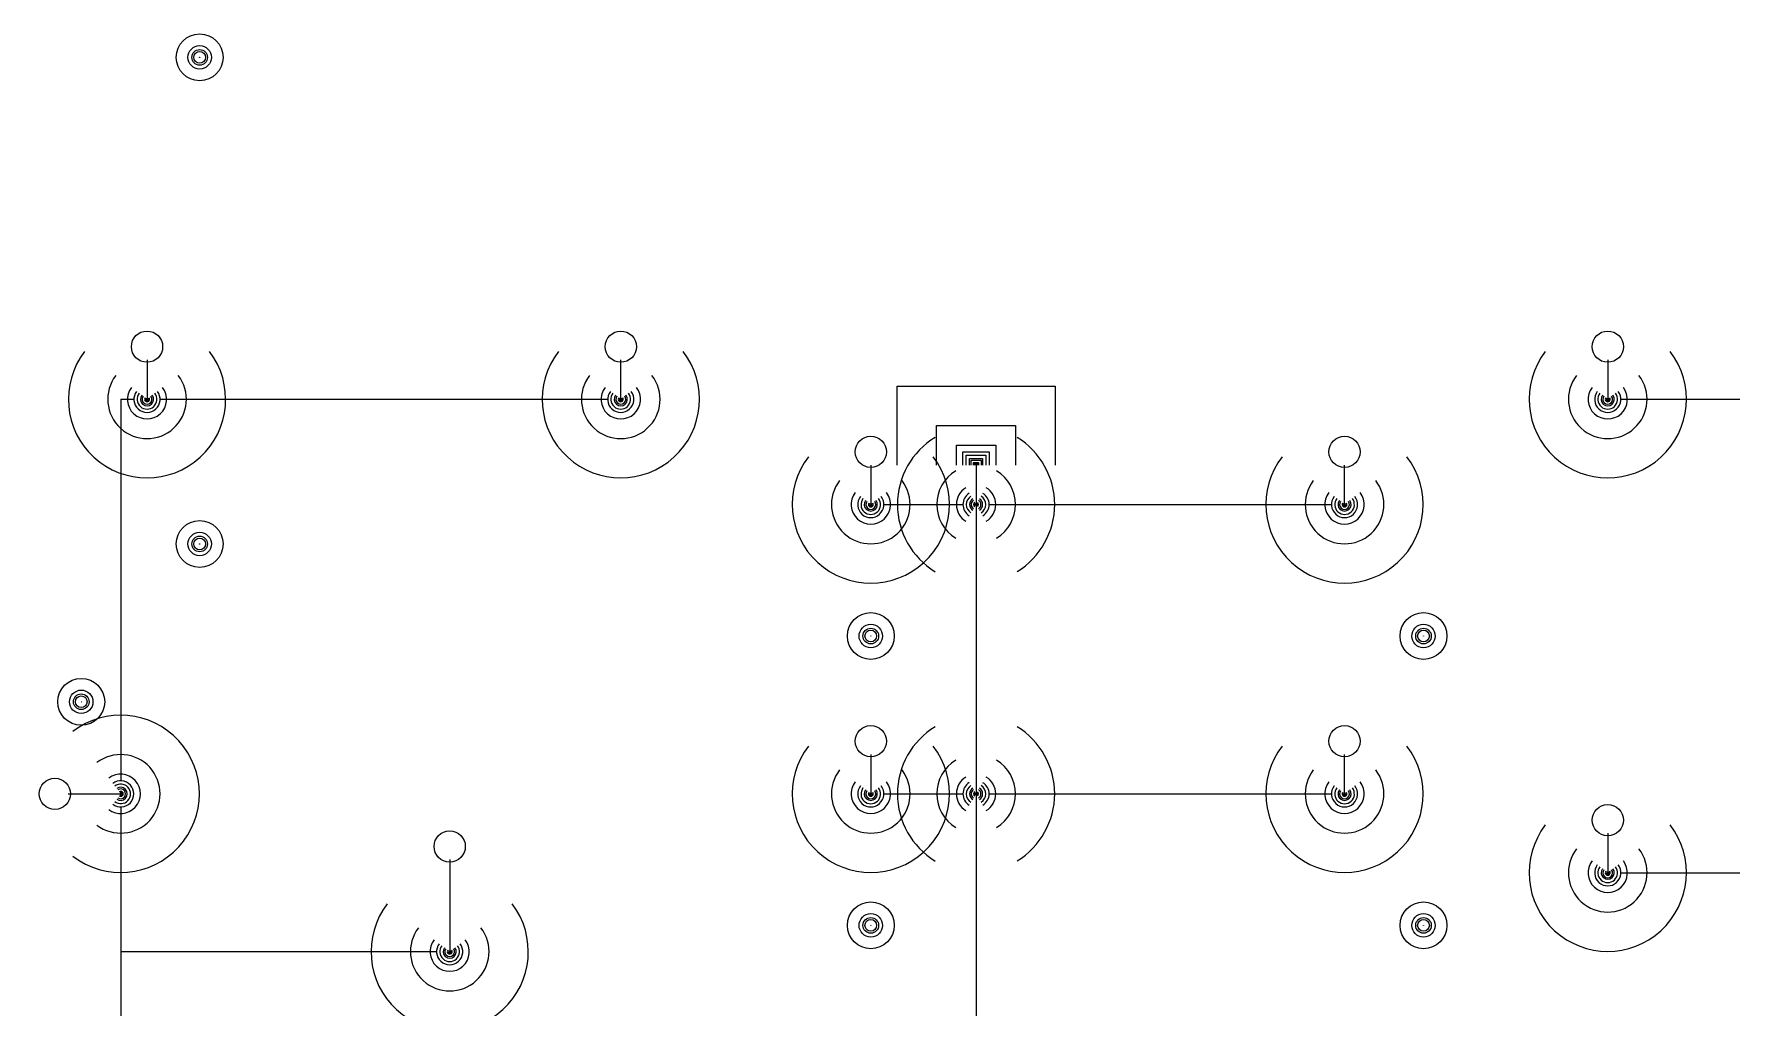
# Model space of a CAD drawing. Extents: x -17670 to 21732, y -105 to 1153.
# Drawn here: x -1658 to -1143, y 375 to 671 of the extents above; entities that cross this region are included whole.
import ezdxf

# ---------------------------------------------------------------- set-up
doc = ezdxf.new("R2010")
doc.units = 0
doc.header["$LTSCALE"] = 48
doc.header["$MEASUREMENT"] = 0
for name, color, linetype in [('F-SPRK-HEAD-N', 2, 'Continuous'), ('F-SPRK-HEAD-N @ 1 (1)', 2, 'Continuous'), ('F-SPRK-HEAD-N @ 1 (2)', 2, 'Continuous'), ('F-SPRK-HEAD-N @ 128', 2, 'Continuous'), ('F-SPRK-HEAD-N @ 192', 2, 'Continuous'), ('F-SPRK-HEAD-N @ 48', 2, 'Continuous'), ('F-SPRK-HEAD-N @ 64', 2, 'Continuous'), ('F-SPRK-HEAD-N @ 96', 2, 'Continuous'), ('F-SPRN-N', 1, 'Continuous'), ('F-SPRN-N @ 1 (1)', 1, 'Continuous'), ('F-SPRN-N @ 1 (2)', 1, 'Continuous'), ('F-SPRN-N @ 12', 1, 'Continuous'), ('F-SPRN-N @ 128', 1, 'Continuous'), ('F-SPRN-N @ 16', 1, 'Continuous'), ('F-SPRN-N @ 192', 1, 'Continuous'), ('F-SPRN-N @ 2', 1, 'Continuous'), ('F-SPRN-N @ 24', 1, 'Continuous'), ('F-SPRN-N @ 384', 1, 'Continuous'), ('F-SPRN-N @ 4', 1, 'Continuous'), ('F-SPRN-N @ 48', 1, 'Continuous'), ('F-SPRN-N @ 64', 1, 'Continuous'), ('F-SPRN-N @ 768', 1, 'Continuous'), ('F-SPRN-N @ 8', 1, 'Continuous'), ('F-SPRN-N @ 96', 1, 'Continuous')]:
    doc.layers.add(name, color=color, linetype=linetype)

# ---------------------------------------------------------------- blocks, each defined once
blk = doc.blocks.new('*U27')
blk.add_circle((0, 0), 0.0371)
blk = doc.blocks.new('*U1339')
at = {"layer": 'F-SPRK-HEAD-N @ 1 (1)'}
blk.add_blockref('*U27', (-1644, 467.74), dxfattribs=at)
at = {"layer": 'F-SPRK-HEAD-N @ 1 (2)'}
blk.add_blockref('*U27', (-1644, 467.74), dxfattribs=at)
at = {"layer": 'F-SPRK-HEAD-N @ 128', "xscale": 128, "yscale": 128, "zscale": 128}
blk.add_blockref('*U27', (-1652, 439.74), dxfattribs=at)
at = {"layer": 'F-SPRK-HEAD-N @ 192', "xscale": 192, "yscale": 192, "zscale": 192}
blk.add_blockref('*U27', (-1644, 467.74), dxfattribs=at)
at = {"layer": 'F-SPRK-HEAD-N @ 48', "xscale": 48, "yscale": 48, "zscale": 48}
blk.add_blockref('*U27', (-1644, 467.74), dxfattribs=at)
at = {"layer": 'F-SPRK-HEAD-N @ 64', "xscale": 64, "yscale": 64, "zscale": 64}
blk.add_blockref('*U27', (-1644, 467.74), dxfattribs=at)
at = {"layer": 'F-SPRK-HEAD-N @ 96', "xscale": 96, "yscale": 96, "zscale": 96}
blk.add_blockref('*U27', (-1644, 467.74), dxfattribs=at)
blk = doc.blocks.new('*U1340')
at = {"layer": 'F-SPRK-HEAD-N @ 1 (1)'}
blk.add_blockref('*U27', (-1608, 515.74), dxfattribs=at)
at = {"layer": 'F-SPRK-HEAD-N @ 1 (2)'}
blk.add_blockref('*U27', (-1608, 515.74), dxfattribs=at)
at = {"layer": 'F-SPRK-HEAD-N @ 128', "xscale": 128, "yscale": 128, "zscale": 128}
blk.add_blockref('*U27', (-1532, 423.74), dxfattribs=at)
at = {"layer": 'F-SPRK-HEAD-N @ 192', "xscale": 192, "yscale": 192, "zscale": 192}
blk.add_blockref('*U27', (-1608, 515.74), dxfattribs=at)
at = {"layer": 'F-SPRK-HEAD-N @ 48', "xscale": 48, "yscale": 48, "zscale": 48}
blk.add_blockref('*U27', (-1608, 515.74), dxfattribs=at)
at = {"layer": 'F-SPRK-HEAD-N @ 64', "xscale": 64, "yscale": 64, "zscale": 64}
blk.add_blockref('*U27', (-1608, 515.74), dxfattribs=at)
at = {"layer": 'F-SPRK-HEAD-N @ 96', "xscale": 96, "yscale": 96, "zscale": 96}
blk.add_blockref('*U27', (-1608, 515.74), dxfattribs=at)
blk = doc.blocks.new('*U1341')
at = {"layer": 'F-SPRK-HEAD-N @ 1 (1)'}
blk.add_blockref('*U27', (-1608, 663.74), dxfattribs=at)
at = {"layer": 'F-SPRK-HEAD-N @ 1 (2)'}
blk.add_blockref('*U27', (-1608, 663.74), dxfattribs=at)
at = {"layer": 'F-SPRK-HEAD-N @ 128', "xscale": 128, "yscale": 128, "zscale": 128}
blk.add_blockref('*U27', (-1480, 575.74), dxfattribs=at)
at = {"layer": 'F-SPRK-HEAD-N @ 192', "xscale": 192, "yscale": 192, "zscale": 192}
blk.add_blockref('*U27', (-1608, 663.74), dxfattribs=at)
at = {"layer": 'F-SPRK-HEAD-N @ 48', "xscale": 48, "yscale": 48, "zscale": 48}
blk.add_blockref('*U27', (-1608, 663.74), dxfattribs=at)
at = {"layer": 'F-SPRK-HEAD-N @ 64', "xscale": 64, "yscale": 64, "zscale": 64}
blk.add_blockref('*U27', (-1608, 663.74), dxfattribs=at)
at = {"layer": 'F-SPRK-HEAD-N @ 96', "xscale": 96, "yscale": 96, "zscale": 96}
blk.add_blockref('*U27', (-1608, 663.74), dxfattribs=at)
blk = doc.blocks.new('*U1342')
at = {"layer": 'F-SPRK-HEAD-N @ 1 (1)'}
blk.add_blockref('*U27', (-1700, 663.74), dxfattribs=at)
at = {"layer": 'F-SPRK-HEAD-N @ 1 (2)'}
blk.add_blockref('*U27', (-1700, 663.74), dxfattribs=at)
at = {"layer": 'F-SPRK-HEAD-N @ 128', "xscale": 128, "yscale": 128, "zscale": 128}
blk.add_blockref('*U27', (-1624, 575.74), dxfattribs=at)
at = {"layer": 'F-SPRK-HEAD-N @ 192', "xscale": 192, "yscale": 192, "zscale": 192}
blk.add_blockref('*U27', (-1700, 663.74), dxfattribs=at)
at = {"layer": 'F-SPRK-HEAD-N @ 48', "xscale": 48, "yscale": 48, "zscale": 48}
blk.add_blockref('*U27', (-1700, 663.74), dxfattribs=at)
at = {"layer": 'F-SPRK-HEAD-N @ 64', "xscale": 64, "yscale": 64, "zscale": 64}
blk.add_blockref('*U27', (-1700, 663.74), dxfattribs=at)
at = {"layer": 'F-SPRK-HEAD-N @ 96', "xscale": 96, "yscale": 96, "zscale": 96}
blk.add_blockref('*U27', (-1700, 663.74), dxfattribs=at)
blk = doc.blocks.new('*U12')
at = {"linetype": 'Continuous'}
blk.add_arc((0, 0), 0.03112, 232.56697, 127.43303, dxfattribs=at)
blk = doc.blocks.new('*U1343')
at = {"layer": 'F-SPRN-N @ 1 (1)', "rotation": 270}
blk.add_blockref('*U12', (-1532, 391.74), dxfattribs=at)
at = {"layer": 'F-SPRN-N @ 1 (2)', "rotation": 270}
blk.add_blockref('*U12', (-1532, 391.74), dxfattribs=at)
at = {"layer": 'F-SPRN-N @ 12', "xscale": 12, "yscale": 12, "zscale": 12, "rotation": 270}
blk.add_blockref('*U12', (-1532, 391.74), dxfattribs=at)
at = {"layer": 'F-SPRN-N @ 128', "xscale": 128, "yscale": 128, "zscale": 128, "rotation": 270}
blk.add_blockref('*U12', (-1532, 391.74), dxfattribs=at)
at = {"layer": 'F-SPRN-N @ 16', "xscale": 16, "yscale": 16, "zscale": 16, "rotation": 270}
blk.add_blockref('*U12', (-1532, 391.74), dxfattribs=at)
at = {"layer": 'F-SPRN-N @ 192', "xscale": 192, "yscale": 192, "zscale": 192, "rotation": 270}
blk.add_blockref('*U12', (-1532, 391.74), dxfattribs=at)
at = {"layer": 'F-SPRN-N @ 2', "xscale": 2, "yscale": 2, "zscale": 2, "rotation": 270}
blk.add_blockref('*U12', (-1532, 391.74), dxfattribs=at)
at = {"layer": 'F-SPRN-N @ 24', "xscale": 24, "yscale": 24, "zscale": 24, "rotation": 270}
blk.add_blockref('*U12', (-1532, 391.74), dxfattribs=at)
at = {"layer": 'F-SPRN-N @ 384', "xscale": 384, "yscale": 384, "zscale": 384, "rotation": 270}
blk.add_blockref('*U12', (-1532, 391.74), dxfattribs=at)
at = {"layer": 'F-SPRN-N @ 4', "xscale": 4, "yscale": 4, "zscale": 4, "rotation": 270}
blk.add_blockref('*U12', (-1532, 391.74), dxfattribs=at)
at = {"layer": 'F-SPRN-N @ 48', "xscale": 48, "yscale": 48, "zscale": 48, "rotation": 270}
blk.add_blockref('*U12', (-1532, 391.74), dxfattribs=at)
at = {"layer": 'F-SPRN-N @ 64', "xscale": 64, "yscale": 64, "zscale": 64, "rotation": 270}
blk.add_blockref('*U12', (-1532, 391.74), dxfattribs=at)
at = {"layer": 'F-SPRN-N @ 768', "xscale": 768, "yscale": 768, "zscale": 768, "rotation": 270}
blk.add_blockref('*U12', (-1532, 391.74), dxfattribs=at)
at = {"layer": 'F-SPRN-N @ 8', "xscale": 8, "yscale": 8, "zscale": 8, "rotation": 270}
blk.add_blockref('*U12', (-1532, 391.74), dxfattribs=at)
at = {"layer": 'F-SPRN-N @ 96', "xscale": 96, "yscale": 96, "zscale": 96, "rotation": 270}
blk.add_blockref('*U12', (-1532, 391.74), dxfattribs=at)
blk = doc.blocks.new('*U1344')
at = {"layer": 'F-SPRN-N @ 1 (1)'}
blk.add_blockref('*U12', (-1632, 439.74), dxfattribs=at)
at = {"layer": 'F-SPRN-N @ 1 (2)'}
blk.add_blockref('*U12', (-1632, 439.74), dxfattribs=at)
at = {"layer": 'F-SPRN-N @ 12', "xscale": 12, "yscale": 12, "zscale": 12}
blk.add_blockref('*U12', (-1632, 439.74), dxfattribs=at)
at = {"layer": 'F-SPRN-N @ 128', "xscale": 128, "yscale": 128, "zscale": 128}
blk.add_blockref('*U12', (-1632, 439.74), dxfattribs=at)
at = {"layer": 'F-SPRN-N @ 16', "xscale": 16, "yscale": 16, "zscale": 16}
blk.add_blockref('*U12', (-1632, 439.74), dxfattribs=at)
at = {"layer": 'F-SPRN-N @ 192', "xscale": 192, "yscale": 192, "zscale": 192}
blk.add_blockref('*U12', (-1632, 439.74), dxfattribs=at)
at = {"layer": 'F-SPRN-N @ 2', "xscale": 2, "yscale": 2, "zscale": 2}
blk.add_blockref('*U12', (-1632, 439.74), dxfattribs=at)
at = {"layer": 'F-SPRN-N @ 24', "xscale": 24, "yscale": 24, "zscale": 24}
blk.add_blockref('*U12', (-1632, 439.74), dxfattribs=at)
at = {"layer": 'F-SPRN-N @ 384', "xscale": 384, "yscale": 384, "zscale": 384}
blk.add_blockref('*U12', (-1632, 439.74), dxfattribs=at)
at = {"layer": 'F-SPRN-N @ 4', "xscale": 4, "yscale": 4, "zscale": 4}
blk.add_blockref('*U12', (-1632, 439.74), dxfattribs=at)
at = {"layer": 'F-SPRN-N @ 48', "xscale": 48, "yscale": 48, "zscale": 48}
blk.add_blockref('*U12', (-1632, 439.74), dxfattribs=at)
at = {"layer": 'F-SPRN-N @ 64', "xscale": 64, "yscale": 64, "zscale": 64}
blk.add_blockref('*U12', (-1632, 439.74), dxfattribs=at)
at = {"layer": 'F-SPRN-N @ 768', "xscale": 768, "yscale": 768, "zscale": 768}
blk.add_blockref('*U12', (-1632, 439.74), dxfattribs=at)
at = {"layer": 'F-SPRN-N @ 8', "xscale": 8, "yscale": 8, "zscale": 8}
blk.add_blockref('*U12', (-1632, 439.74), dxfattribs=at)
at = {"layer": 'F-SPRN-N @ 96', "xscale": 96, "yscale": 96, "zscale": 96}
blk.add_blockref('*U12', (-1632, 439.74), dxfattribs=at)
blk = doc.blocks.new('*U1345')
at = {"layer": 'F-SPRN-N @ 1 (1)', "rotation": 270}
blk.add_blockref('*U12', (-1624, 559.74), dxfattribs=at)
at = {"layer": 'F-SPRN-N @ 1 (2)', "rotation": 270}
blk.add_blockref('*U12', (-1624, 559.74), dxfattribs=at)
at = {"layer": 'F-SPRN-N @ 12', "xscale": 12, "yscale": 12, "zscale": 12, "rotation": 270}
blk.add_blockref('*U12', (-1624, 559.74), dxfattribs=at)
at = {"layer": 'F-SPRN-N @ 128', "xscale": 128, "yscale": 128, "zscale": 128, "rotation": 270}
blk.add_blockref('*U12', (-1624, 559.74), dxfattribs=at)
at = {"layer": 'F-SPRN-N @ 16', "xscale": 16, "yscale": 16, "zscale": 16, "rotation": 270}
blk.add_blockref('*U12', (-1624, 559.74), dxfattribs=at)
at = {"layer": 'F-SPRN-N @ 192', "xscale": 192, "yscale": 192, "zscale": 192, "rotation": 270}
blk.add_blockref('*U12', (-1624, 559.74), dxfattribs=at)
at = {"layer": 'F-SPRN-N @ 2', "xscale": 2, "yscale": 2, "zscale": 2, "rotation": 270}
blk.add_blockref('*U12', (-1624, 559.74), dxfattribs=at)
at = {"layer": 'F-SPRN-N @ 24', "xscale": 24, "yscale": 24, "zscale": 24, "rotation": 270}
blk.add_blockref('*U12', (-1624, 559.74), dxfattribs=at)
at = {"layer": 'F-SPRN-N @ 384', "xscale": 384, "yscale": 384, "zscale": 384, "rotation": 270}
blk.add_blockref('*U12', (-1624, 559.74), dxfattribs=at)
at = {"layer": 'F-SPRN-N @ 4', "xscale": 4, "yscale": 4, "zscale": 4, "rotation": 270}
blk.add_blockref('*U12', (-1624, 559.74), dxfattribs=at)
at = {"layer": 'F-SPRN-N @ 48', "xscale": 48, "yscale": 48, "zscale": 48, "rotation": 270}
blk.add_blockref('*U12', (-1624, 559.74), dxfattribs=at)
at = {"layer": 'F-SPRN-N @ 64', "xscale": 64, "yscale": 64, "zscale": 64, "rotation": 270}
blk.add_blockref('*U12', (-1624, 559.74), dxfattribs=at)
at = {"layer": 'F-SPRN-N @ 768', "xscale": 768, "yscale": 768, "zscale": 768, "rotation": 270}
blk.add_blockref('*U12', (-1624, 559.74), dxfattribs=at)
at = {"layer": 'F-SPRN-N @ 8', "xscale": 8, "yscale": 8, "zscale": 8, "rotation": 270}
blk.add_blockref('*U12', (-1624, 559.74), dxfattribs=at)
at = {"layer": 'F-SPRN-N @ 96', "xscale": 96, "yscale": 96, "zscale": 96, "rotation": 270}
blk.add_blockref('*U12', (-1624, 559.74), dxfattribs=at)
blk = doc.blocks.new('*U1346')
at = {"layer": 'F-SPRN-N @ 1 (1)', "rotation": 270}
blk.add_blockref('*U12', (-1480, 559.74), dxfattribs=at)
at = {"layer": 'F-SPRN-N @ 1 (2)', "rotation": 270}
blk.add_blockref('*U12', (-1480, 559.74), dxfattribs=at)
at = {"layer": 'F-SPRN-N @ 12', "xscale": 12, "yscale": 12, "zscale": 12, "rotation": 270}
blk.add_blockref('*U12', (-1480, 559.74), dxfattribs=at)
at = {"layer": 'F-SPRN-N @ 128', "xscale": 128, "yscale": 128, "zscale": 128, "rotation": 270}
blk.add_blockref('*U12', (-1480, 559.74), dxfattribs=at)
at = {"layer": 'F-SPRN-N @ 16', "xscale": 16, "yscale": 16, "zscale": 16, "rotation": 270}
blk.add_blockref('*U12', (-1480, 559.74), dxfattribs=at)
at = {"layer": 'F-SPRN-N @ 192', "xscale": 192, "yscale": 192, "zscale": 192, "rotation": 270}
blk.add_blockref('*U12', (-1480, 559.74), dxfattribs=at)
at = {"layer": 'F-SPRN-N @ 2', "xscale": 2, "yscale": 2, "zscale": 2, "rotation": 270}
blk.add_blockref('*U12', (-1480, 559.74), dxfattribs=at)
at = {"layer": 'F-SPRN-N @ 24', "xscale": 24, "yscale": 24, "zscale": 24, "rotation": 270}
blk.add_blockref('*U12', (-1480, 559.74), dxfattribs=at)
at = {"layer": 'F-SPRN-N @ 384', "xscale": 384, "yscale": 384, "zscale": 384, "rotation": 270}
blk.add_blockref('*U12', (-1480, 559.74), dxfattribs=at)
at = {"layer": 'F-SPRN-N @ 4', "xscale": 4, "yscale": 4, "zscale": 4, "rotation": 270}
blk.add_blockref('*U12', (-1480, 559.74), dxfattribs=at)
at = {"layer": 'F-SPRN-N @ 48', "xscale": 48, "yscale": 48, "zscale": 48, "rotation": 270}
blk.add_blockref('*U12', (-1480, 559.74), dxfattribs=at)
at = {"layer": 'F-SPRN-N @ 64', "xscale": 64, "yscale": 64, "zscale": 64, "rotation": 270}
blk.add_blockref('*U12', (-1480, 559.74), dxfattribs=at)
at = {"layer": 'F-SPRN-N @ 768', "xscale": 768, "yscale": 768, "zscale": 768, "rotation": 270}
blk.add_blockref('*U12', (-1480, 559.74), dxfattribs=at)
at = {"layer": 'F-SPRN-N @ 8', "xscale": 8, "yscale": 8, "zscale": 8, "rotation": 270}
blk.add_blockref('*U12', (-1480, 559.74), dxfattribs=at)
at = {"layer": 'F-SPRN-N @ 96', "xscale": 96, "yscale": 96, "zscale": 96, "rotation": 270}
blk.add_blockref('*U12', (-1480, 559.74), dxfattribs=at)
blk = doc.blocks.new('*U1384')
at = {"layer": 'F-SPRK-HEAD-N @ 1 (1)'}
blk.add_blockref('*U27', (-1404, 487.74), dxfattribs=at)
at = {"layer": 'F-SPRK-HEAD-N @ 1 (2)'}
blk.add_blockref('*U27', (-1404, 487.74), dxfattribs=at)
at = {"layer": 'F-SPRK-HEAD-N @ 128', "xscale": 128, "yscale": 128, "zscale": 128}
blk.add_blockref('*U27', (-1404, 543.74), dxfattribs=at)
at = {"layer": 'F-SPRK-HEAD-N @ 192', "xscale": 192, "yscale": 192, "zscale": 192}
blk.add_blockref('*U27', (-1404, 487.74), dxfattribs=at)
at = {"layer": 'F-SPRK-HEAD-N @ 48', "xscale": 48, "yscale": 48, "zscale": 48}
blk.add_blockref('*U27', (-1404, 487.74), dxfattribs=at)
at = {"layer": 'F-SPRK-HEAD-N @ 64', "xscale": 64, "yscale": 64, "zscale": 64}
blk.add_blockref('*U27', (-1404, 487.74), dxfattribs=at)
at = {"layer": 'F-SPRK-HEAD-N @ 96', "xscale": 96, "yscale": 96, "zscale": 96}
blk.add_blockref('*U27', (-1404, 487.74), dxfattribs=at)
blk = doc.blocks.new('*U1385')
at = {"layer": 'F-SPRK-HEAD-N @ 1 (1)'}
blk.add_blockref('*U27', (-1236, 487.74), dxfattribs=at)
at = {"layer": 'F-SPRK-HEAD-N @ 1 (2)'}
blk.add_blockref('*U27', (-1236, 487.74), dxfattribs=at)
at = {"layer": 'F-SPRK-HEAD-N @ 128', "xscale": 128, "yscale": 128, "zscale": 128}
blk.add_blockref('*U27', (-1260, 543.74), dxfattribs=at)
at = {"layer": 'F-SPRK-HEAD-N @ 192', "xscale": 192, "yscale": 192, "zscale": 192}
blk.add_blockref('*U27', (-1236, 487.74), dxfattribs=at)
at = {"layer": 'F-SPRK-HEAD-N @ 48', "xscale": 48, "yscale": 48, "zscale": 48}
blk.add_blockref('*U27', (-1236, 487.74), dxfattribs=at)
at = {"layer": 'F-SPRK-HEAD-N @ 64', "xscale": 64, "yscale": 64, "zscale": 64}
blk.add_blockref('*U27', (-1236, 487.74), dxfattribs=at)
at = {"layer": 'F-SPRK-HEAD-N @ 96', "xscale": 96, "yscale": 96, "zscale": 96}
blk.add_blockref('*U27', (-1236, 487.74), dxfattribs=at)
blk = doc.blocks.new('*U1520')
at = {"layer": 'F-SPRK-HEAD-N @ 1 (1)'}
blk.add_blockref('*U27', (-1404, 399.74), dxfattribs=at)
at = {"layer": 'F-SPRK-HEAD-N @ 1 (2)'}
blk.add_blockref('*U27', (-1404, 399.74), dxfattribs=at)
at = {"layer": 'F-SPRK-HEAD-N @ 128', "xscale": 128, "yscale": 128, "zscale": 128}
blk.add_blockref('*U27', (-1404, 455.74), dxfattribs=at)
at = {"layer": 'F-SPRK-HEAD-N @ 192', "xscale": 192, "yscale": 192, "zscale": 192}
blk.add_blockref('*U27', (-1404, 399.74), dxfattribs=at)
at = {"layer": 'F-SPRK-HEAD-N @ 48', "xscale": 48, "yscale": 48, "zscale": 48}
blk.add_blockref('*U27', (-1404, 399.74), dxfattribs=at)
at = {"layer": 'F-SPRK-HEAD-N @ 64', "xscale": 64, "yscale": 64, "zscale": 64}
blk.add_blockref('*U27', (-1404, 399.74), dxfattribs=at)
at = {"layer": 'F-SPRK-HEAD-N @ 96', "xscale": 96, "yscale": 96, "zscale": 96}
blk.add_blockref('*U27', (-1404, 399.74), dxfattribs=at)
blk = doc.blocks.new('*U1521')
at = {"layer": 'F-SPRK-HEAD-N @ 1 (1)'}
blk.add_blockref('*U27', (-1236, 399.74), dxfattribs=at)
at = {"layer": 'F-SPRK-HEAD-N @ 1 (2)'}
blk.add_blockref('*U27', (-1236, 399.74), dxfattribs=at)
at = {"layer": 'F-SPRK-HEAD-N @ 128', "xscale": 128, "yscale": 128, "zscale": 128}
blk.add_blockref('*U27', (-1260, 455.74), dxfattribs=at)
at = {"layer": 'F-SPRK-HEAD-N @ 192', "xscale": 192, "yscale": 192, "zscale": 192}
blk.add_blockref('*U27', (-1236, 399.74), dxfattribs=at)
at = {"layer": 'F-SPRK-HEAD-N @ 48', "xscale": 48, "yscale": 48, "zscale": 48}
blk.add_blockref('*U27', (-1236, 399.74), dxfattribs=at)
at = {"layer": 'F-SPRK-HEAD-N @ 64', "xscale": 64, "yscale": 64, "zscale": 64}
blk.add_blockref('*U27', (-1236, 399.74), dxfattribs=at)
at = {"layer": 'F-SPRK-HEAD-N @ 96', "xscale": 96, "yscale": 96, "zscale": 96}
blk.add_blockref('*U27', (-1236, 399.74), dxfattribs=at)
blk = doc.blocks.new('*U1538')
at = {"layer": 'F-SPRK-HEAD-N @ 1 (1)'}
blk.add_blockref('*U27', (-1020, 555.74), dxfattribs=at)
at = {"layer": 'F-SPRK-HEAD-N @ 1 (2)'}
blk.add_blockref('*U27', (-1020, 555.74), dxfattribs=at)
at = {"layer": 'F-SPRK-HEAD-N @ 128', "xscale": 128, "yscale": 128, "zscale": 128}
blk.add_blockref('*U27', (-1180, 575.74), dxfattribs=at)
at = {"layer": 'F-SPRK-HEAD-N @ 192', "xscale": 192, "yscale": 192, "zscale": 192}
blk.add_blockref('*U27', (-1020, 555.74), dxfattribs=at)
at = {"layer": 'F-SPRK-HEAD-N @ 48', "xscale": 48, "yscale": 48, "zscale": 48}
blk.add_blockref('*U27', (-1020, 555.74), dxfattribs=at)
at = {"layer": 'F-SPRK-HEAD-N @ 64', "xscale": 64, "yscale": 64, "zscale": 64}
blk.add_blockref('*U27', (-1020, 555.74), dxfattribs=at)
at = {"layer": 'F-SPRK-HEAD-N @ 96', "xscale": 96, "yscale": 96, "zscale": 96}
blk.add_blockref('*U27', (-1020, 555.74), dxfattribs=at)
blk = doc.blocks.new('*U1539')
at = {"layer": 'F-SPRK-HEAD-N @ 1 (1)'}
blk.add_blockref('*U27', (-1020, 411.74), dxfattribs=at)
at = {"layer": 'F-SPRK-HEAD-N @ 1 (2)'}
blk.add_blockref('*U27', (-1020, 411.74), dxfattribs=at)
at = {"layer": 'F-SPRK-HEAD-N @ 128', "xscale": 128, "yscale": 128, "zscale": 128}
blk.add_blockref('*U27', (-1180, 431.74), dxfattribs=at)
at = {"layer": 'F-SPRK-HEAD-N @ 192', "xscale": 192, "yscale": 192, "zscale": 192}
blk.add_blockref('*U27', (-1020, 411.74), dxfattribs=at)
at = {"layer": 'F-SPRK-HEAD-N @ 48', "xscale": 48, "yscale": 48, "zscale": 48}
blk.add_blockref('*U27', (-1020, 411.74), dxfattribs=at)
at = {"layer": 'F-SPRK-HEAD-N @ 64', "xscale": 64, "yscale": 64, "zscale": 64}
blk.add_blockref('*U27', (-1020, 411.74), dxfattribs=at)
at = {"layer": 'F-SPRK-HEAD-N @ 96', "xscale": 96, "yscale": 96, "zscale": 96}
blk.add_blockref('*U27', (-1020, 411.74), dxfattribs=at)
blk = doc.blocks.new('*U1542')
at = {"layer": 'F-SPRN-N @ 1 (1)', "rotation": 270}
blk.add_blockref('*U12', (-1180, 559.74), dxfattribs=at)
at = {"layer": 'F-SPRN-N @ 1 (2)', "rotation": 270}
blk.add_blockref('*U12', (-1180, 559.74), dxfattribs=at)
at = {"layer": 'F-SPRN-N @ 12', "xscale": 12, "yscale": 12, "zscale": 12, "rotation": 270}
blk.add_blockref('*U12', (-1180, 559.74), dxfattribs=at)
at = {"layer": 'F-SPRN-N @ 128', "xscale": 128, "yscale": 128, "zscale": 128, "rotation": 270}
blk.add_blockref('*U12', (-1180, 559.74), dxfattribs=at)
at = {"layer": 'F-SPRN-N @ 16', "xscale": 16, "yscale": 16, "zscale": 16, "rotation": 270}
blk.add_blockref('*U12', (-1180, 559.74), dxfattribs=at)
at = {"layer": 'F-SPRN-N @ 192', "xscale": 192, "yscale": 192, "zscale": 192, "rotation": 270}
blk.add_blockref('*U12', (-1180, 559.74), dxfattribs=at)
at = {"layer": 'F-SPRN-N @ 2', "xscale": 2, "yscale": 2, "zscale": 2, "rotation": 270}
blk.add_blockref('*U12', (-1180, 559.74), dxfattribs=at)
at = {"layer": 'F-SPRN-N @ 24', "xscale": 24, "yscale": 24, "zscale": 24, "rotation": 270}
blk.add_blockref('*U12', (-1180, 559.74), dxfattribs=at)
at = {"layer": 'F-SPRN-N @ 384', "xscale": 384, "yscale": 384, "zscale": 384, "rotation": 270}
blk.add_blockref('*U12', (-1180, 559.74), dxfattribs=at)
at = {"layer": 'F-SPRN-N @ 4', "xscale": 4, "yscale": 4, "zscale": 4, "rotation": 270}
blk.add_blockref('*U12', (-1180, 559.74), dxfattribs=at)
at = {"layer": 'F-SPRN-N @ 48', "xscale": 48, "yscale": 48, "zscale": 48, "rotation": 270}
blk.add_blockref('*U12', (-1180, 559.74), dxfattribs=at)
at = {"layer": 'F-SPRN-N @ 64', "xscale": 64, "yscale": 64, "zscale": 64, "rotation": 270}
blk.add_blockref('*U12', (-1180, 559.74), dxfattribs=at)
at = {"layer": 'F-SPRN-N @ 768', "xscale": 768, "yscale": 768, "zscale": 768, "rotation": 270}
blk.add_blockref('*U12', (-1180, 559.74), dxfattribs=at)
at = {"layer": 'F-SPRN-N @ 8', "xscale": 8, "yscale": 8, "zscale": 8, "rotation": 270}
blk.add_blockref('*U12', (-1180, 559.74), dxfattribs=at)
at = {"layer": 'F-SPRN-N @ 96', "xscale": 96, "yscale": 96, "zscale": 96, "rotation": 270}
blk.add_blockref('*U12', (-1180, 559.74), dxfattribs=at)
blk = doc.blocks.new('*U1544')
at = {"layer": 'F-SPRN-N @ 1 (1)', "rotation": 270}
blk.add_blockref('*U12', (-1180, 415.74), dxfattribs=at)
at = {"layer": 'F-SPRN-N @ 1 (2)', "rotation": 270}
blk.add_blockref('*U12', (-1180, 415.74), dxfattribs=at)
at = {"layer": 'F-SPRN-N @ 12', "xscale": 12, "yscale": 12, "zscale": 12, "rotation": 270}
blk.add_blockref('*U12', (-1180, 415.74), dxfattribs=at)
at = {"layer": 'F-SPRN-N @ 128', "xscale": 128, "yscale": 128, "zscale": 128, "rotation": 270}
blk.add_blockref('*U12', (-1180, 415.74), dxfattribs=at)
at = {"layer": 'F-SPRN-N @ 16', "xscale": 16, "yscale": 16, "zscale": 16, "rotation": 270}
blk.add_blockref('*U12', (-1180, 415.74), dxfattribs=at)
at = {"layer": 'F-SPRN-N @ 192', "xscale": 192, "yscale": 192, "zscale": 192, "rotation": 270}
blk.add_blockref('*U12', (-1180, 415.74), dxfattribs=at)
at = {"layer": 'F-SPRN-N @ 2', "xscale": 2, "yscale": 2, "zscale": 2, "rotation": 270}
blk.add_blockref('*U12', (-1180, 415.74), dxfattribs=at)
at = {"layer": 'F-SPRN-N @ 24', "xscale": 24, "yscale": 24, "zscale": 24, "rotation": 270}
blk.add_blockref('*U12', (-1180, 415.74), dxfattribs=at)
at = {"layer": 'F-SPRN-N @ 384', "xscale": 384, "yscale": 384, "zscale": 384, "rotation": 270}
blk.add_blockref('*U12', (-1180, 415.74), dxfattribs=at)
at = {"layer": 'F-SPRN-N @ 4', "xscale": 4, "yscale": 4, "zscale": 4, "rotation": 270}
blk.add_blockref('*U12', (-1180, 415.74), dxfattribs=at)
at = {"layer": 'F-SPRN-N @ 48', "xscale": 48, "yscale": 48, "zscale": 48, "rotation": 270}
blk.add_blockref('*U12', (-1180, 415.74), dxfattribs=at)
at = {"layer": 'F-SPRN-N @ 64', "xscale": 64, "yscale": 64, "zscale": 64, "rotation": 270}
blk.add_blockref('*U12', (-1180, 415.74), dxfattribs=at)
at = {"layer": 'F-SPRN-N @ 768', "xscale": 768, "yscale": 768, "zscale": 768, "rotation": 270}
blk.add_blockref('*U12', (-1180, 415.74), dxfattribs=at)
at = {"layer": 'F-SPRN-N @ 8', "xscale": 8, "yscale": 8, "zscale": 8, "rotation": 270}
blk.add_blockref('*U12', (-1180, 415.74), dxfattribs=at)
at = {"layer": 'F-SPRN-N @ 96', "xscale": 96, "yscale": 96, "zscale": 96, "rotation": 270}
blk.add_blockref('*U12', (-1180, 415.74), dxfattribs=at)
blk = doc.blocks.new('*U1553')
at = {"layer": 'F-SPRN-N @ 1 (1)', "rotation": 270}
blk.add_blockref('*U12', (-1260, 527.74), dxfattribs=at)
at = {"layer": 'F-SPRN-N @ 1 (2)', "rotation": 270}
blk.add_blockref('*U12', (-1260, 527.74), dxfattribs=at)
at = {"layer": 'F-SPRN-N @ 12', "xscale": 12, "yscale": 12, "zscale": 12, "rotation": 270}
blk.add_blockref('*U12', (-1260, 527.74), dxfattribs=at)
at = {"layer": 'F-SPRN-N @ 128', "xscale": 128, "yscale": 128, "zscale": 128, "rotation": 270}
blk.add_blockref('*U12', (-1260, 527.74), dxfattribs=at)
at = {"layer": 'F-SPRN-N @ 16', "xscale": 16, "yscale": 16, "zscale": 16, "rotation": 270}
blk.add_blockref('*U12', (-1260, 527.74), dxfattribs=at)
at = {"layer": 'F-SPRN-N @ 192', "xscale": 192, "yscale": 192, "zscale": 192, "rotation": 270}
blk.add_blockref('*U12', (-1260, 527.74), dxfattribs=at)
at = {"layer": 'F-SPRN-N @ 2', "xscale": 2, "yscale": 2, "zscale": 2, "rotation": 270}
blk.add_blockref('*U12', (-1260, 527.74), dxfattribs=at)
at = {"layer": 'F-SPRN-N @ 24', "xscale": 24, "yscale": 24, "zscale": 24, "rotation": 270}
blk.add_blockref('*U12', (-1260, 527.74), dxfattribs=at)
at = {"layer": 'F-SPRN-N @ 384', "xscale": 384, "yscale": 384, "zscale": 384, "rotation": 270}
blk.add_blockref('*U12', (-1260, 527.74), dxfattribs=at)
at = {"layer": 'F-SPRN-N @ 4', "xscale": 4, "yscale": 4, "zscale": 4, "rotation": 270}
blk.add_blockref('*U12', (-1260, 527.74), dxfattribs=at)
at = {"layer": 'F-SPRN-N @ 48', "xscale": 48, "yscale": 48, "zscale": 48, "rotation": 270}
blk.add_blockref('*U12', (-1260, 527.74), dxfattribs=at)
at = {"layer": 'F-SPRN-N @ 64', "xscale": 64, "yscale": 64, "zscale": 64, "rotation": 270}
blk.add_blockref('*U12', (-1260, 527.74), dxfattribs=at)
at = {"layer": 'F-SPRN-N @ 768', "xscale": 768, "yscale": 768, "zscale": 768, "rotation": 270}
blk.add_blockref('*U12', (-1260, 527.74), dxfattribs=at)
at = {"layer": 'F-SPRN-N @ 8', "xscale": 8, "yscale": 8, "zscale": 8, "rotation": 270}
blk.add_blockref('*U12', (-1260, 527.74), dxfattribs=at)
at = {"layer": 'F-SPRN-N @ 96', "xscale": 96, "yscale": 96, "zscale": 96, "rotation": 270}
blk.add_blockref('*U12', (-1260, 527.74), dxfattribs=at)
blk = doc.blocks.new('*U1554')
at = {"layer": 'F-SPRN-N @ 1 (1)', "rotation": 270}
blk.add_blockref('*U12', (-1404, 527.74), dxfattribs=at)
at = {"layer": 'F-SPRN-N @ 1 (2)', "rotation": 270}
blk.add_blockref('*U12', (-1404, 527.74), dxfattribs=at)
at = {"layer": 'F-SPRN-N @ 12', "xscale": 12, "yscale": 12, "zscale": 12, "rotation": 270}
blk.add_blockref('*U12', (-1404, 527.74), dxfattribs=at)
at = {"layer": 'F-SPRN-N @ 128', "xscale": 128, "yscale": 128, "zscale": 128, "rotation": 270}
blk.add_blockref('*U12', (-1404, 527.74), dxfattribs=at)
at = {"layer": 'F-SPRN-N @ 16', "xscale": 16, "yscale": 16, "zscale": 16, "rotation": 270}
blk.add_blockref('*U12', (-1404, 527.74), dxfattribs=at)
at = {"layer": 'F-SPRN-N @ 192', "xscale": 192, "yscale": 192, "zscale": 192, "rotation": 270}
blk.add_blockref('*U12', (-1404, 527.74), dxfattribs=at)
at = {"layer": 'F-SPRN-N @ 2', "xscale": 2, "yscale": 2, "zscale": 2, "rotation": 270}
blk.add_blockref('*U12', (-1404, 527.74), dxfattribs=at)
at = {"layer": 'F-SPRN-N @ 24', "xscale": 24, "yscale": 24, "zscale": 24, "rotation": 270}
blk.add_blockref('*U12', (-1404, 527.74), dxfattribs=at)
at = {"layer": 'F-SPRN-N @ 384', "xscale": 384, "yscale": 384, "zscale": 384, "rotation": 270}
blk.add_blockref('*U12', (-1404, 527.74), dxfattribs=at)
at = {"layer": 'F-SPRN-N @ 4', "xscale": 4, "yscale": 4, "zscale": 4, "rotation": 270}
blk.add_blockref('*U12', (-1404, 527.74), dxfattribs=at)
at = {"layer": 'F-SPRN-N @ 48', "xscale": 48, "yscale": 48, "zscale": 48, "rotation": 270}
blk.add_blockref('*U12', (-1404, 527.74), dxfattribs=at)
at = {"layer": 'F-SPRN-N @ 64', "xscale": 64, "yscale": 64, "zscale": 64, "rotation": 270}
blk.add_blockref('*U12', (-1404, 527.74), dxfattribs=at)
at = {"layer": 'F-SPRN-N @ 768', "xscale": 768, "yscale": 768, "zscale": 768, "rotation": 270}
blk.add_blockref('*U12', (-1404, 527.74), dxfattribs=at)
at = {"layer": 'F-SPRN-N @ 8', "xscale": 8, "yscale": 8, "zscale": 8, "rotation": 270}
blk.add_blockref('*U12', (-1404, 527.74), dxfattribs=at)
at = {"layer": 'F-SPRN-N @ 96', "xscale": 96, "yscale": 96, "zscale": 96, "rotation": 270}
blk.add_blockref('*U12', (-1404, 527.74), dxfattribs=at)
blk = doc.blocks.new('*U1555')
at = {"layer": 'F-SPRN-N @ 1 (1)', "rotation": 270}
blk.add_blockref('*U12', (-1260, 439.74), dxfattribs=at)
at = {"layer": 'F-SPRN-N @ 1 (2)', "rotation": 270}
blk.add_blockref('*U12', (-1260, 439.74), dxfattribs=at)
at = {"layer": 'F-SPRN-N @ 12', "xscale": 12, "yscale": 12, "zscale": 12, "rotation": 270}
blk.add_blockref('*U12', (-1260, 439.74), dxfattribs=at)
at = {"layer": 'F-SPRN-N @ 128', "xscale": 128, "yscale": 128, "zscale": 128, "rotation": 270}
blk.add_blockref('*U12', (-1260, 439.74), dxfattribs=at)
at = {"layer": 'F-SPRN-N @ 16', "xscale": 16, "yscale": 16, "zscale": 16, "rotation": 270}
blk.add_blockref('*U12', (-1260, 439.74), dxfattribs=at)
at = {"layer": 'F-SPRN-N @ 192', "xscale": 192, "yscale": 192, "zscale": 192, "rotation": 270}
blk.add_blockref('*U12', (-1260, 439.74), dxfattribs=at)
at = {"layer": 'F-SPRN-N @ 2', "xscale": 2, "yscale": 2, "zscale": 2, "rotation": 270}
blk.add_blockref('*U12', (-1260, 439.74), dxfattribs=at)
at = {"layer": 'F-SPRN-N @ 24', "xscale": 24, "yscale": 24, "zscale": 24, "rotation": 270}
blk.add_blockref('*U12', (-1260, 439.74), dxfattribs=at)
at = {"layer": 'F-SPRN-N @ 384', "xscale": 384, "yscale": 384, "zscale": 384, "rotation": 270}
blk.add_blockref('*U12', (-1260, 439.74), dxfattribs=at)
at = {"layer": 'F-SPRN-N @ 4', "xscale": 4, "yscale": 4, "zscale": 4, "rotation": 270}
blk.add_blockref('*U12', (-1260, 439.74), dxfattribs=at)
at = {"layer": 'F-SPRN-N @ 48', "xscale": 48, "yscale": 48, "zscale": 48, "rotation": 270}
blk.add_blockref('*U12', (-1260, 439.74), dxfattribs=at)
at = {"layer": 'F-SPRN-N @ 64', "xscale": 64, "yscale": 64, "zscale": 64, "rotation": 270}
blk.add_blockref('*U12', (-1260, 439.74), dxfattribs=at)
at = {"layer": 'F-SPRN-N @ 768', "xscale": 768, "yscale": 768, "zscale": 768, "rotation": 270}
blk.add_blockref('*U12', (-1260, 439.74), dxfattribs=at)
at = {"layer": 'F-SPRN-N @ 8', "xscale": 8, "yscale": 8, "zscale": 8, "rotation": 270}
blk.add_blockref('*U12', (-1260, 439.74), dxfattribs=at)
at = {"layer": 'F-SPRN-N @ 96', "xscale": 96, "yscale": 96, "zscale": 96, "rotation": 270}
blk.add_blockref('*U12', (-1260, 439.74), dxfattribs=at)
blk = doc.blocks.new('*U1556')
at = {"layer": 'F-SPRN-N @ 1 (1)', "rotation": 270}
blk.add_blockref('*U12', (-1404, 439.74), dxfattribs=at)
at = {"layer": 'F-SPRN-N @ 1 (2)', "rotation": 270}
blk.add_blockref('*U12', (-1404, 439.74), dxfattribs=at)
at = {"layer": 'F-SPRN-N @ 12', "xscale": 12, "yscale": 12, "zscale": 12, "rotation": 270}
blk.add_blockref('*U12', (-1404, 439.74), dxfattribs=at)
at = {"layer": 'F-SPRN-N @ 128', "xscale": 128, "yscale": 128, "zscale": 128, "rotation": 270}
blk.add_blockref('*U12', (-1404, 439.74), dxfattribs=at)
at = {"layer": 'F-SPRN-N @ 16', "xscale": 16, "yscale": 16, "zscale": 16, "rotation": 270}
blk.add_blockref('*U12', (-1404, 439.74), dxfattribs=at)
at = {"layer": 'F-SPRN-N @ 192', "xscale": 192, "yscale": 192, "zscale": 192, "rotation": 270}
blk.add_blockref('*U12', (-1404, 439.74), dxfattribs=at)
at = {"layer": 'F-SPRN-N @ 2', "xscale": 2, "yscale": 2, "zscale": 2, "rotation": 270}
blk.add_blockref('*U12', (-1404, 439.74), dxfattribs=at)
at = {"layer": 'F-SPRN-N @ 24', "xscale": 24, "yscale": 24, "zscale": 24, "rotation": 270}
blk.add_blockref('*U12', (-1404, 439.74), dxfattribs=at)
at = {"layer": 'F-SPRN-N @ 384', "xscale": 384, "yscale": 384, "zscale": 384, "rotation": 270}
blk.add_blockref('*U12', (-1404, 439.74), dxfattribs=at)
at = {"layer": 'F-SPRN-N @ 4', "xscale": 4, "yscale": 4, "zscale": 4, "rotation": 270}
blk.add_blockref('*U12', (-1404, 439.74), dxfattribs=at)
at = {"layer": 'F-SPRN-N @ 48', "xscale": 48, "yscale": 48, "zscale": 48, "rotation": 270}
blk.add_blockref('*U12', (-1404, 439.74), dxfattribs=at)
at = {"layer": 'F-SPRN-N @ 64', "xscale": 64, "yscale": 64, "zscale": 64, "rotation": 270}
blk.add_blockref('*U12', (-1404, 439.74), dxfattribs=at)
at = {"layer": 'F-SPRN-N @ 768', "xscale": 768, "yscale": 768, "zscale": 768, "rotation": 270}
blk.add_blockref('*U12', (-1404, 439.74), dxfattribs=at)
at = {"layer": 'F-SPRN-N @ 8', "xscale": 8, "yscale": 8, "zscale": 8, "rotation": 270}
blk.add_blockref('*U12', (-1404, 439.74), dxfattribs=at)
at = {"layer": 'F-SPRN-N @ 96', "xscale": 96, "yscale": 96, "zscale": 96, "rotation": 270}
blk.add_blockref('*U12', (-1404, 439.74), dxfattribs=at)
blk = doc.blocks.new('*U40')
for start, end in [(121.27433, 238.72567), (301.43418, 58.56582)]:
    blk.add_arc((0, 0), 0.03112, start, end)
blk = doc.blocks.new('*U1557')
at = {"layer": 'F-SPRN-N @ 1 (1)'}
blk.add_blockref('*U40', (-1372, 527.74), dxfattribs=at)
at = {"layer": 'F-SPRN-N @ 1 (2)'}
blk.add_blockref('*U40', (-1372, 527.74), dxfattribs=at)
at = {"layer": 'F-SPRN-N @ 12', "xscale": 12, "yscale": 12, "zscale": 12}
blk.add_blockref('*U40', (-1372, 527.74), dxfattribs=at)
at = {"layer": 'F-SPRN-N @ 128', "xscale": 128, "yscale": 128, "zscale": 128}
blk.add_blockref('*U40', (-1372, 527.74), dxfattribs=at)
at = {"layer": 'F-SPRN-N @ 16', "xscale": 16, "yscale": 16, "zscale": 16}
blk.add_blockref('*U40', (-1372, 527.74), dxfattribs=at)
at = {"layer": 'F-SPRN-N @ 192', "xscale": 192, "yscale": 192, "zscale": 192}
blk.add_blockref('*U40', (-1372, 527.74), dxfattribs=at)
at = {"layer": 'F-SPRN-N @ 2', "xscale": 2, "yscale": 2, "zscale": 2}
blk.add_blockref('*U40', (-1372, 527.74), dxfattribs=at)
at = {"layer": 'F-SPRN-N @ 24', "xscale": 24, "yscale": 24, "zscale": 24}
blk.add_blockref('*U40', (-1372, 527.74), dxfattribs=at)
at = {"layer": 'F-SPRN-N @ 384', "xscale": 384, "yscale": 384, "zscale": 384}
blk.add_blockref('*U40', (-1372, 527.74), dxfattribs=at)
at = {"layer": 'F-SPRN-N @ 4', "xscale": 4, "yscale": 4, "zscale": 4}
blk.add_blockref('*U40', (-1372, 527.74), dxfattribs=at)
at = {"layer": 'F-SPRN-N @ 48', "xscale": 48, "yscale": 48, "zscale": 48}
blk.add_blockref('*U40', (-1372, 527.74), dxfattribs=at)
at = {"layer": 'F-SPRN-N @ 64', "xscale": 64, "yscale": 64, "zscale": 64}
blk.add_blockref('*U40', (-1372, 527.74), dxfattribs=at)
at = {"layer": 'F-SPRN-N @ 768', "xscale": 768, "yscale": 768, "zscale": 768}
blk.add_blockref('*U40', (-1372, 527.74), dxfattribs=at)
at = {"layer": 'F-SPRN-N @ 8', "xscale": 8, "yscale": 8, "zscale": 8}
blk.add_blockref('*U40', (-1372, 527.74), dxfattribs=at)
at = {"layer": 'F-SPRN-N @ 96', "xscale": 96, "yscale": 96, "zscale": 96}
blk.add_blockref('*U40', (-1372, 527.74), dxfattribs=at)
blk = doc.blocks.new('*U1558')
at = {"layer": 'F-SPRN-N @ 1 (1)'}
blk.add_blockref('*U40', (-1372, 439.74), dxfattribs=at)
at = {"layer": 'F-SPRN-N @ 1 (2)'}
blk.add_blockref('*U40', (-1372, 439.74), dxfattribs=at)
at = {"layer": 'F-SPRN-N @ 12', "xscale": 12, "yscale": 12, "zscale": 12}
blk.add_blockref('*U40', (-1372, 439.74), dxfattribs=at)
at = {"layer": 'F-SPRN-N @ 128', "xscale": 128, "yscale": 128, "zscale": 128}
blk.add_blockref('*U40', (-1372, 439.74), dxfattribs=at)
at = {"layer": 'F-SPRN-N @ 16', "xscale": 16, "yscale": 16, "zscale": 16}
blk.add_blockref('*U40', (-1372, 439.74), dxfattribs=at)
at = {"layer": 'F-SPRN-N @ 192', "xscale": 192, "yscale": 192, "zscale": 192}
blk.add_blockref('*U40', (-1372, 439.74), dxfattribs=at)
at = {"layer": 'F-SPRN-N @ 2', "xscale": 2, "yscale": 2, "zscale": 2}
blk.add_blockref('*U40', (-1372, 439.74), dxfattribs=at)
at = {"layer": 'F-SPRN-N @ 24', "xscale": 24, "yscale": 24, "zscale": 24}
blk.add_blockref('*U40', (-1372, 439.74), dxfattribs=at)
at = {"layer": 'F-SPRN-N @ 384', "xscale": 384, "yscale": 384, "zscale": 384}
blk.add_blockref('*U40', (-1372, 439.74), dxfattribs=at)
at = {"layer": 'F-SPRN-N @ 4', "xscale": 4, "yscale": 4, "zscale": 4}
blk.add_blockref('*U40', (-1372, 439.74), dxfattribs=at)
at = {"layer": 'F-SPRN-N @ 48', "xscale": 48, "yscale": 48, "zscale": 48}
blk.add_blockref('*U40', (-1372, 439.74), dxfattribs=at)
at = {"layer": 'F-SPRN-N @ 64', "xscale": 64, "yscale": 64, "zscale": 64}
blk.add_blockref('*U40', (-1372, 439.74), dxfattribs=at)
at = {"layer": 'F-SPRN-N @ 768', "xscale": 768, "yscale": 768, "zscale": 768}
blk.add_blockref('*U40', (-1372, 439.74), dxfattribs=at)
at = {"layer": 'F-SPRN-N @ 8', "xscale": 8, "yscale": 8, "zscale": 8}
blk.add_blockref('*U40', (-1372, 439.74), dxfattribs=at)
at = {"layer": 'F-SPRN-N @ 96', "xscale": 96, "yscale": 96, "zscale": 96}
blk.add_blockref('*U40', (-1372, 439.74), dxfattribs=at)
blk = doc.blocks.new('*U20')
at = {"linetype": 'Continuous'}
blk.add_lwpolyline([(0, -0.03125), (-0.03125, -0.03125), (-0.03125, 0.03125), (0, 0.03125)], dxfattribs=at)
blk = doc.blocks.new('*U1559')
at = {"layer": 'F-SPRN-N @ 1 (1)', "rotation": 270}
blk.add_blockref('*U20', (-1372, 539.74), dxfattribs=at)
at = {"layer": 'F-SPRN-N @ 1 (2)', "rotation": 270}
blk.add_blockref('*U20', (-1372, 539.74), dxfattribs=at)
at = {"layer": 'F-SPRN-N @ 12', "xscale": 12, "yscale": 12, "zscale": 12, "rotation": 270}
blk.add_blockref('*U20', (-1372, 539.74), dxfattribs=at)
at = {"layer": 'F-SPRN-N @ 128', "xscale": 128, "yscale": 128, "zscale": 128, "rotation": 270}
blk.add_blockref('*U20', (-1372, 539.74), dxfattribs=at)
at = {"layer": 'F-SPRN-N @ 16', "xscale": 16, "yscale": 16, "zscale": 16, "rotation": 270}
blk.add_blockref('*U20', (-1372, 539.74), dxfattribs=at)
at = {"layer": 'F-SPRN-N @ 192', "xscale": 192, "yscale": 192, "zscale": 192, "rotation": 270}
blk.add_blockref('*U20', (-1372, 539.74), dxfattribs=at)
at = {"layer": 'F-SPRN-N @ 2', "xscale": 2, "yscale": 2, "zscale": 2, "rotation": 270}
blk.add_blockref('*U20', (-1372, 539.74), dxfattribs=at)
at = {"layer": 'F-SPRN-N @ 24', "xscale": 24, "yscale": 24, "zscale": 24, "rotation": 270}
blk.add_blockref('*U20', (-1372, 539.74), dxfattribs=at)
at = {"layer": 'F-SPRN-N @ 384', "xscale": 384, "yscale": 384, "zscale": 384, "rotation": 270}
blk.add_blockref('*U20', (-1372, 539.74), dxfattribs=at)
at = {"layer": 'F-SPRN-N @ 4', "xscale": 4, "yscale": 4, "zscale": 4, "rotation": 270}
blk.add_blockref('*U20', (-1372, 539.74), dxfattribs=at)
at = {"layer": 'F-SPRN-N @ 48', "xscale": 48, "yscale": 48, "zscale": 48, "rotation": 270}
blk.add_blockref('*U20', (-1372, 539.74), dxfattribs=at)
at = {"layer": 'F-SPRN-N @ 64', "xscale": 64, "yscale": 64, "zscale": 64, "rotation": 270}
blk.add_blockref('*U20', (-1372, 539.74), dxfattribs=at)
at = {"layer": 'F-SPRN-N @ 768', "xscale": 768, "yscale": 768, "zscale": 768, "rotation": 270}
blk.add_blockref('*U20', (-1372, 539.74), dxfattribs=at)
at = {"layer": 'F-SPRN-N @ 8', "xscale": 8, "yscale": 8, "zscale": 8, "rotation": 270}
blk.add_blockref('*U20', (-1372, 539.74), dxfattribs=at)
at = {"layer": 'F-SPRN-N @ 96', "xscale": 96, "yscale": 96, "zscale": 96, "rotation": 270}
blk.add_blockref('*U20', (-1372, 539.74), dxfattribs=at)

msp = doc.modelspace()

# ---------------------------------------------------------------- linework, layer by layer
at = {"layer": 'F-SPRN-N'}
for p, q in [((-1624, 571.74), (-1624, 559.74)), ((-1480, 559.74), (-1480, 571.74)), ((-1180, 571.74), (-1180, 559.74)), ((-1632, 559.74), (-1632, 443.74)), ((-1632, 559.74), (-1628, 559.74)), ((-1620, 559.74), (-1484, 559.74)), ((-1176, 559.74), (-1112, 559.74)), ((-1404, 539.74), (-1404, 527.74)), ((-1372, 539.74), (-1372, 343.74)), ((-1260, 527.74), (-1260, 539.74)), ((-1400, 527.74), (-1376, 527.74)), ((-1368, 527.74), (-1264, 527.74)), ((-1404, 451.74), (-1404, 439.74)), ((-1260, 439.74), (-1260, 451.74)), ((-1648, 439.74), (-1632, 439.74)), ((-1400, 439.74), (-1376, 439.74)), ((-1368, 439.74), (-1264, 439.74)), ((-1632, 435.74), (-1632, 323.74)), ((-1180, 427.74), (-1180, 415.74)), ((-1532, 419.74), (-1532, 391.74)), ((-1176, 415.74), (-1112, 415.74)), ((-1536, 391.74), (-1632, 391.74))]:
    msp.add_line(p, q, dxfattribs=at)

# ---------------------------------------------------------------- block references
at = {"layer": 'F-SPRK-HEAD-N'}
for name in ['*U1342', '*U1341', '*U1538', '*U1384', '*U1385', '*U1340', '*U1339', '*U1520', '*U1521', '*U1539']:
    msp.add_blockref(name, (0, 0), dxfattribs=at)
at = {"layer": 'F-SPRN-N'}
for name in ['*U1345', '*U1346', '*U1542', '*U1559', '*U1557', '*U1554', '*U1553', '*U1344', '*U1558', '*U1556', '*U1555', '*U1544', '*U1343']:
    msp.add_blockref(name, (0, 0), dxfattribs=at)

doc.saveas('drawing.dxf')
